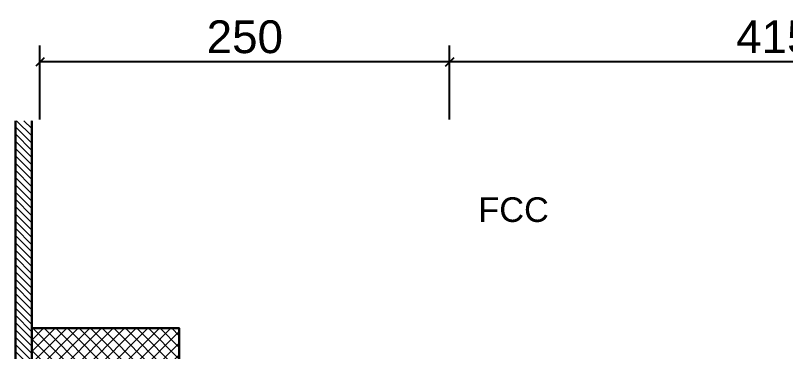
# Model space of a CAD drawing. Header units: millimetres. Extents: x -10 to 1564, y -8 to 383.
# Drawn here: x 62.5 to 71.9, y 12.02 to 16.11 of the extents above; entities that cross this region are included whole.
import ezdxf

# ---------------------------------------------------------------- set-up
doc = ezdxf.new("R2010")
doc.units = ezdxf.units.MM
doc.header["$MEASUREMENT"] = 0
doc.layers.get('0').update_dxf_attribs({"lineweight": 5})
for name, color, linetype, lineweight in [('ars', 11, 'Continuous', 0), ('KOL', 1, 'Continuous', 30), ('not', 7, 'Continuous', 20), ('U', 6, 'Continuous', 20)]:
    doc.layers.add(name, color=color, linetype=linetype, lineweight=lineweight)
doc.styles.get("Standard").update_dxf_attribs({"font": 'arial.ttf'})
doc.dimstyles.new('SK-50', dxfattribs={"dimscale": 0, "dimtxt": 0.4, "dimasz": 0.1, "dimexe": 0.2, "dimexo": 0, "dimgap": 0.1, "dimtad": 1, "dimdec": 0, "dimlfac": 50, "dimzin": 0, "dimdsep": 46, "dimtxsty": 'Standard', "dimblk": 'OBLIQUE', "dimcen": 0.09, "dimclrd": 256, "dimclre": 256, "dimclrt": 256, "dimadec": 0, "dimazin": 0, "dimtfac": 1, "dimtdec": 0, "dimtofl": 0, "dimtmove": 0, "dimatfit": 3, "dimldrblk": 'OBLIQUE', "dimfxl": 0, "dimtolj": 1, "dimtzin": 0, "dimarcsym": 0})

# ---------------------------------------------------------------- blocks, each defined once
blk = doc.blocks.new('_Oblique')
at = {"color": 0, "linetype": 'ByBlock', "lineweight": -2}
blk.add_line((-0.5, -0.5), (0.5, 0.5), dxfattribs=at)
blk = doc.blocks.new('*D153')
at = {"layer": 'Defpoints', "color": 0}
for p in [(67.8025, 15.545), (67.8025, 14.845), (76.1025, 14.845)]:
    blk.add_point(p, dxfattribs=at)
at = {"layer": 'U', "lineweight": -2}
for p, q in [((67.8025, 14.845), (67.8025, 15.745)), ((76.1025, 14.845), (76.1025, 15.745)), ((76.1025, 15.545), (67.8025, 15.545))]:
    blk.add_line(p, q, dxfattribs=at)
at = {"layer": 'U', "lineweight": -2, "xscale": 0.1, "yscale": 0.1, "zscale": 0.1, "rotation": 180}
blk.add_blockref('_Oblique', (67.8025, 15.545), dxfattribs=at)
at = {"layer": 'U', "lineweight": -2, "xscale": 0.1, "yscale": 0.1, "zscale": 0.1}
blk.add_blockref('_Oblique', (76.1025, 15.545), dxfattribs=at)
at = {"layer": 'U', "insert": (71.765, 15.8492), "char_height": 0.4, "attachment_point": 5}
blk.add_mtext('\\A1;415', dxfattribs=at)
blk = doc.blocks.new('*D154')
at = {"layer": 'Defpoints', "color": 0}
for p in [(62.8025, 15.545), (62.8025, 14.845), (67.8025, 14.845)]:
    blk.add_point(p, dxfattribs=at)
at = {"layer": 'U', "lineweight": -2}
for p, q in [((62.8025, 14.845), (62.8025, 15.745)), ((67.8025, 14.845), (67.8025, 15.745)), ((67.8025, 15.545), (62.8025, 15.545))]:
    blk.add_line(p, q, dxfattribs=at)
at = {"layer": 'U', "lineweight": -2, "xscale": 0.1, "yscale": 0.1, "zscale": 0.1, "rotation": 180}
blk.add_blockref('_Oblique', (62.8025, 15.545), dxfattribs=at)
at = {"layer": 'U', "lineweight": -2, "xscale": 0.1, "yscale": 0.1, "zscale": 0.1}
blk.add_blockref('_Oblique', (67.8025, 15.545), dxfattribs=at)
at = {"layer": 'U', "insert": (65.3025, 15.8492), "char_height": 0.4, "attachment_point": 5}
blk.add_mtext('\\A1;250', dxfattribs=at)
blk = doc.blocks.new('k3')
at = {"layer": 'ars'}
h = blk.add_hatch(dxfattribs=at)
h.set_pattern_fill('_USER', color=256, scale=0.05, angle=45, double=1, pattern_type=0)
h.set_pattern_definition([(45, (0, -5.05), (-0.03535534, 0.03535534), []), (135, (0, -5.05), (-0.03535534, -0.03535534), [])])
h.paths.add_polyline_path([(-0.25, -0.45), (0.25, -0.45), (0.25, 0.45), (-0.25, 0.45)])
at = {"layer": 'KOL'}
blk.add_lwpolyline([(-0.25, -0.45), (0.25, -0.45), (0.25, 0.45), (-0.25, 0.45)], close=True, dxfattribs=at)

msp = doc.modelspace()

# ---------------------------------------------------------------- hatches: boundary and pattern name
at = {"layer": 'ars'}
h = msp.add_hatch(dxfattribs=at)
h.set_pattern_fill('ANSI31', color=256, scale=0.5, angle=90, style=0)
h.set_pattern_definition([(135, (827.911685, 993.336494), (-0.0441941738, -0.0441941738), [])])
h.paths.add_polyline_path([(62.7025, 14.829), (62.5025, 14.829), (62.5025, 11.299), (62.7025, 11.299)])

# ---------------------------------------------------------------- linework, layer by layer
at = {"layer": 'KOL'}
msp.add_lwpolyline([(62.7025, 14.829), (62.7025, 11.299), (62.5025, 11.299), (62.5025, 14.829)], dxfattribs=at)

# ---------------------------------------------------------------- block references
at = {"layer": 'KOL', "xscale": 2, "yscale": 2, "zscale": 2, "rotation": 89.99999999999997}
msp.add_blockref('k3', (63.6025, 11.799), dxfattribs=at)

# ---------------------------------------------------------------- texts
at = {"layer": 'not', "insert": (68.1034, 13.8951), "char_height": 0.3, "attachment_point": 1}
msp.add_mtext_dynamic_manual_height_columns('\\pi0.048469;FCC', width=0.907306, gutter_width=1, heights=[0], dxfattribs=at)

# ---------------------------------------------------------------- dimensions: what is measured, and where the dimension line sits
at = {"layer": 'U'}
for base, p1, p2, picture, middle in [((62.8025, 15.545), (67.8025, 14.845), (62.8025, 14.845), '*D154', (65.3025, 15.545)), ((67.8025, 15.545), (76.1025, 14.845), (67.8025, 14.845), '*D153', (71.765, 15.545))]:
    dim = msp.add_linear_dim(base=base, p1=p1, p2=p2, angle=180, dimstyle='SK-50', override={"dimscale": 1}, dxfattribs=at)
    dim.commit()
    dim.dimension.update_dxf_attribs({"geometry": picture, "text_midpoint": middle, "dimtype": 160})

doc.saveas('drawing.dxf')
